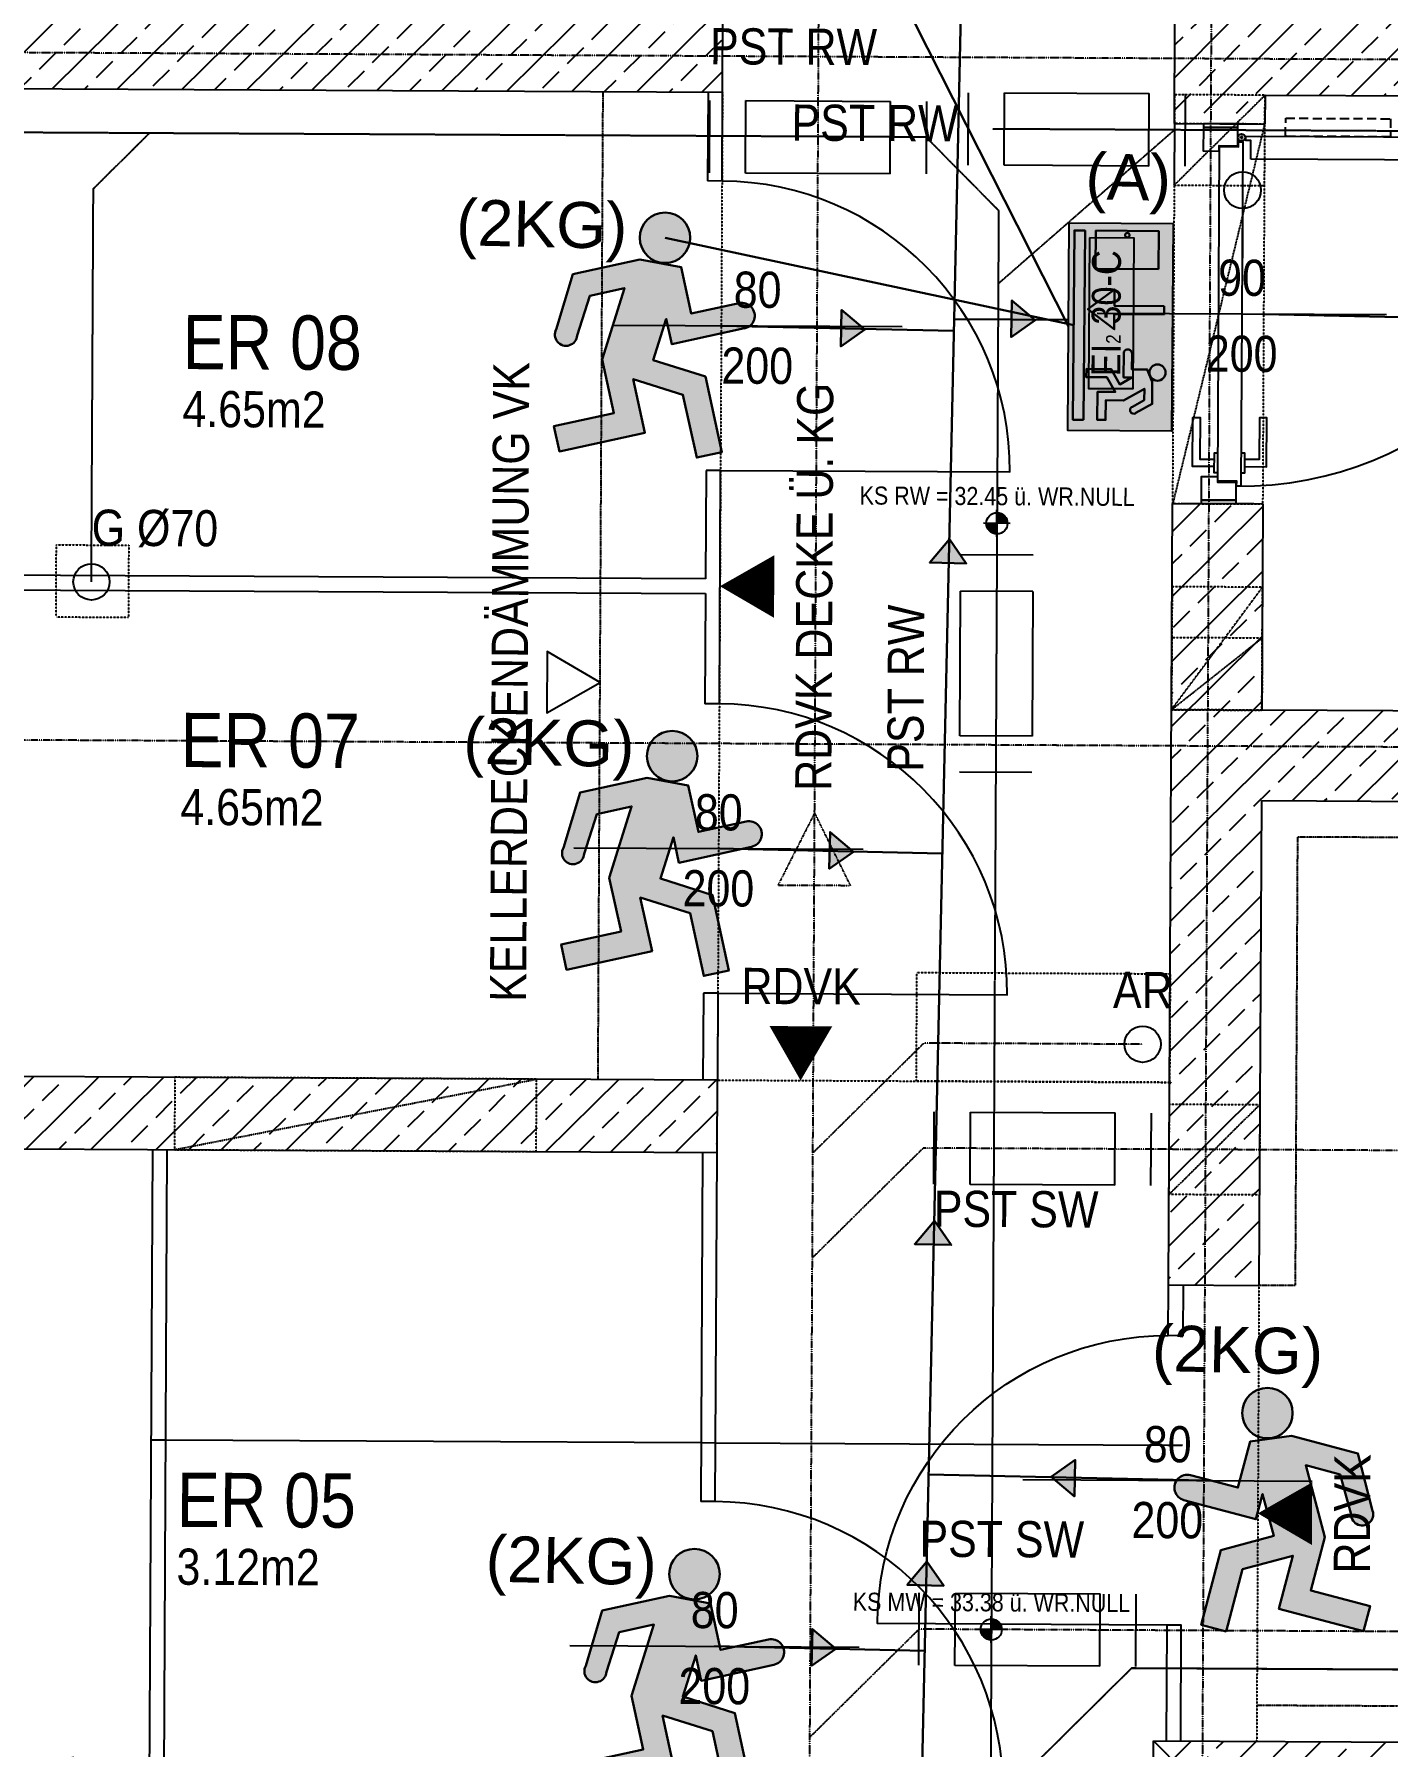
# Model space of a CAD drawing. Header units: millimetres. Extents: x -22184 to 119634, y -59962 to 51543.
# Drawn here: x -5940 to -2198, y 2654 to 7388 of the extents above; entities that cross this region are included whole.
import ezdxf
from ezdxf.enums import TextEntityAlignment as Align

# ---------------------------------------------------------------- set-up
doc = ezdxf.new("R2010")
doc.units = ezdxf.units.MM
for name, pattern in [('HIDDEN', [0.375, 0.25, -0.125]), ('HIDDEN2', [0.1875, 0.125, -0.0625]), ('STRICHPUNKT', [1, 0.5, -0.25, 0, -0.25])]:
    doc.linetypes.add(name, pattern=pattern)
for name, color, linetype in [('00-TXT---------M0', 8, 'Continuous'), ('00-WOL-G00-Lkg-M0', 22, 'Continuous'), ('01-SYM-G00-Lkg-M0', 8, 'Continuous'), ('01-TXT---------M0', 1, 'Continuous'), ('01-TXT---------PP', 1, 'Continuous'), ('01-TXT-G00-LKG-M0', 1, 'Continuous'), ('02-AXO-G00-Lkg-M0', 8, 'STRICHPUNKT'), ('02-DIM-G00-LKG-M0', 8, 'Continuous'), ('02-DIM-G00-LKG-ROHBAU', 8, 'Continuous'), ('02-FIL-G00-Lkg-STB', 8, 'Continuous'), ('02-HID-G00-LKG-M0', 8, 'HIDDEN2'), ('02-TWA-G00-LKG-M0', 4, 'Continuous'), ('02-TWE-G00-LKG-M0', 8, 'Continuous'), ('03-HID-G00-LKG-M0', 8, 'HIDDEN2'), ('03-SYM-G00-Lkg-M0', 8, 'Continuous'), ('05-STO---------M0', 1, 'Continuous'), ('05-SYM---------M0', 8, 'Continuous'), ('05-SYM-G00-Lkg-M0', 8, 'Continuous'), ('05-TXT--------M0', 8, 'Continuous'), ('05-TXT-G00-Lkg-M0', 8, 'Continuous'), ('07-RWK-G00-LKG-M0', 150, 'HIDDEN'), ('07-SWK-G00-Lkg-M0', 34, 'STRICHPUNKT'), ('07-SYM-G00-LKG-M0', 8, 'Continuous')]:
    doc.layers.add(name, color=color, linetype=linetype)
doc.layers.add('05_HLP---------M0', color=6, linetype='Continuous', plot=False)
doc.layers.add('07_SYM-G00-LKG-HLP', color=6, linetype='Continuous', plot=False)
doc.layers.add('E_BRANDMELDE', color=1, linetype='Continuous', true_color=0xec0407)
doc.styles.add('ARIAL', font='arial.ttf', dxfattribs={"width": 0.85})
doc.styles.add('ET_LEGENDE - Wohnung$0$ROMANS', font='romans.shx', dxfattribs={"width": 0.6})
doc.styles.get("Standard").update_dxf_attribs({"font": 'arial.ttf'})
doc.linetypes.add('ZICKZACK', pattern='A,0.00254,-5.08,[131,ltypeshp.shx,S=5.08,R=0,X=-5.08,Y=0],-10.16,[131,ltypeshp.shx,S=5.08,R=180,X=5.08,Y=0],-5.08', length=20.32254)
doc.dimstyles.new('pp chromy&schneider', dxfattribs={"dimscale": 0.005, "dimtxt": 25, "dimasz": 10, "dimexe": 0, "dimexo": 0, "dimgap": 5, "dimtad": 1, "dimdec": 1, "dimlfac": 100, "dimrnd": 0.1, "dimzin": 9, "dimdsep": 46, "dimtxsty": 'ARIAL', "dimblk": 'c&s kote', "dimcen": 0, "dimse1": 1, "dimse2": 1, "dimclrd": 8, "dimclrt": 8, "dimadec": 0, "dimazin": 0, "dimtfac": 0.75, "dimtdec": 1, "dimtix": 1, "dimtmove": 2, "dimatfit": 0, "dimldrblk": 'NONE', "dimfxl": 1, "dimtolj": 1, "dimlwd": -1, "dimarcsym": 0})
pattern_1 = [(44.70755, (-35675.08, -41544.72), (-89.34302, 90.25976), []), (44.70755, (-35585.27, -41545.18), (-89.34302, 90.25976), [63.5, -31.75])]

# ---------------------------------------------------------------- blocks, each defined once
blk = doc.blocks.new('*U96')
blk.add_line((0, 65), (0, 240))
blk.add_circle((0, 0), 65)
at = {"style": 'ET_LEGENDE - Wohnung$0$ROMANS', "width": 0.6, "flags": 1}
for tag, p in [('RAUMBUCHNUMMER', (0, -400)), ('ANLAGE', (0, -550))]:
    blk.add_attdef(tag, text='', height=100, dxfattribs=at).set_placement(p, align=Align.MIDDLE)
for tag, p in [('TEILANLAGE_NR', (0, -700)), ('KOMPONENTE', (0, -850)), ('KOMPONENTE_NR', (0, -1000)), ('BEZEICHNUNG', (0, -1150)), ('TYP', (0, -1300)), ('HERSTELLER', (0, -1450)), ('MODEL', (0, -1600)), ('LEISTUNG_MAX', (0, -1750)), ('SPEZIFISCH_1', (0, -1900)), ('SPEZIFISCH_2', (0, -2050)), ('SPEZIFISCH_3', (0, -2200)), ('SPEZIFISCH_4', (0, -2350)), ('SPEZIFISCH_5', (0, -2500)), ('GEWERKE_CODE', (0, -2650)), ('LV_POS', (0, -2800)), ('ZAEHLER', (0, -2950)), ('PLATZHALTER_1', (0, -3100)), ('PLATZHALTER_2', (0, -3250)), ('PLATZHALTER_3', (0, -3400)), ('JOBLISTE_VDMA', (0, -3550)), ('ET_SPEZIFISCH_1', (0, -3700)), ('ET_SPEZIFISCH_2', (0, -3850)), ('ET_SPEZIFISCH_3', (0, -4000)), ('ET_SPEZIFISCH_4', (0, -4150)), ('ET_SPEZIFISCH_5', (0, -4300)), ('ET_SPEZIFISCH_6', (0, -4450)), ('ET_SPEZIFISCH_7', (0, -4600))]:
    blk.add_attdef(tag, text='', height=100, dxfattribs=at).set_placement(p, align=Align.MIDDLE_CENTER)
blk = doc.blocks.new('01-HK3')
blk.add_lwpolyline([(0, 0), (0.0423, 0.0732), (-0.0423, 0.0732)], close=True)
at = {"color": 0, "style": 'ARIAL', "width": 0.85}
blk.add_attdef('HEIGHT', text='', height=0.05, dxfattribs=at).set_placement((0, 0.35), align=Align.TOP_CENTER)
blk = doc.blocks.new('03-rar')
blk.add_circle((0, 0), 0.05)
at = {"layer": '01-TXT---------M0', "color": 8, "style": 'ARIAL', "width": 0.85}
blk.add_attdef('RR', text='', height=0.1, dxfattribs=at).set_placement((0, 0.1), align=Align.CENTER)
blk = doc.blocks.new('05-TXT')
at = {"layer": '05-TXT--------M0'}
blk.add_line((-0.4, 0), (0.4, 0), dxfattribs=at)
at = {"layer": '05-TXT--------M0', "color": 8, "style": 'ARIAL', "width": 0.85}
blk.add_attdef('BREITE', text='', height=0.1, dxfattribs=at).set_placement((0, 0.05), align=Align.CENTER)
blk.add_attdef('HÖHE', text='', height=0.1, rotation=360, dxfattribs=at).set_placement((0, -0.06), align=Align.TOP_CENTER)
blk = doc.blocks.new('01-SQM')
at = {"layer": '01-TXT---------M0', "color": 1, "style": 'ARIAL', "width": 0.85}
blk.add_attdef('ROOM', (0, 0), '', height=0.15, dxfattribs=at)
blk.add_attdef('AREA', text='', height=0.1, dxfattribs=at).set_placement((0, -0.06), align=Align.TOP_LEFT)
at = {"layer": '01-TXT---------PP', "color": 1, "style": 'ARIAL', "width": 0.85}
blk.add_attdef('NR', text='', height=0.15, dxfattribs=at).set_placement((-0.1173, 0), align=Align.RIGHT)
blk.add_attdef('FLOOR', text='', height=0.1, dxfattribs=at).set_placement((0, -0.26), align=Align.TOP_LEFT)
blk = doc.blocks.new('03-PST')
for p, q in [((0, -0.1), (0, 0.1)), ((0.1, -0.1), (0.1, 0.1)), ((0.1, 0.1), (0.5, 0.1)), ((0.5, -0.1), (0.5, 0.1)), ((0.6, -0.1), (0.6, 0.1)), ((0.5, -0.1), (0.1, -0.1))]:
    blk.add_line(p, q)
at = {"layer": '01-TXT---------M0', "color": 8, "style": 'ARIAL', "width": 0.85}
blk.add_attdef('KS', text='', height=0.1, dxfattribs=at).set_placement((0, 0.3), align=Align.TOP_LEFT)
blk = doc.blocks.new('01-HK1')
for p, q in [((-0.0005, -0.0742), (-0.0005, 0.0742)), ((0.0737, 0), (-0.0747, 0))]:
    blk.add_line(p, q)
blk.add_circle((-0.0005, 0), 0.0586)
for points in [[(-0.0005, 0.0586), (0.0409, 0.0414), (-0.0005, 0)], [(-0.0005, 0), (0.0581, 0), (0.0409, 0.0414)], [(-0.0591, 0), (-0.0419, -0.0414), (-0.0005, 0)], [(-0.0419, -0.0414), (-0.0005, -0.0586), (-0.0005, 0)]]:
    blk.add_solid(points)
at = {"layer": '01-TXT---------M0', "color": 8, "style": 'ARIAL', "width": 0.85}
blk.add_attdef('HEIGHT', text='', height=0.1, dxfattribs=at).set_placement((0, 0.2), align=Align.TOP_CENTER)
blk = doc.blocks.new('01-hk4')
blk.add_lwpolyline([(0, 0, 0, 0.270625, 0), (0, 0.234375, 0.270625, 0.270625, 0)], format="xyseb")
at = {"layer": '00-TXT---------M0', "color": 8, "style": 'ARIAL', "width": 0.85}
blk.add_attdef('HEIGHT', text='', height=0.1, dxfattribs=at).set_placement((0, 0.35), align=Align.CENTER)
blk = doc.blocks.new('TÜR-BLOCKZARGE-90')
at = {"layer": '05-STO---------M0'}
for points in [[(-0.465, 0.05), (-0.515, 0.05), (-0.515, -0.045), (-0.45, -0.045), (-0.45, -0.045), (-0.45, -0.045), (-0.45, -0.001), (-0.465, -0.001), (-0.465, 0.05)], [(0.465, 0.05), (0.515, 0.05), (0.515, -0.045), (0.45, -0.045), (0.45, -0.045), (0.45, -0.045), (0.45, -0.001), (0.465, -0.001), (0.465, 0.05)]]:
    blk.add_lwpolyline(points, dxfattribs=at)
at = {"layer": '05-SYM---------M0'}
for points in [[(-0.4276, 0.0864), (-0.4276, 0.0864), (-0.4276, 0.0864), (-0.4276, 0.0864), (-0.4796, 0.0864), (-0.4796, 0.0724), (-0.4916, 0.0724), (-0.4916, 1.0244), (-0.4796, 1.0244), (-0.4796, 1.0104), (-0.4276, 1.0104), (-0.4276, 1.0104), (-0.4276, 1.0104), (-0.4276, 0.0864)], [(-0.5016, 0.9704), (-0.5616, 0.9704), (-0.5616, 0.8354), (-0.5416, 0.8354), (-0.5416, 0.9504), (-0.5016, 0.9504)], [(-0.4916, 0.9879), (-0.5016, 0.9879), (-0.5016, 0.9329), (-0.4916, 0.9329)], [(-0.4276, 0.9879), (-0.4176, 0.9879), (-0.4176, 0.9329), (-0.4276, 0.9329)], [(-0.4176, 0.9704), (-0.3576, 0.9704), (-0.3576, 0.8354), (-0.3776, 0.8354), (-0.3776, 0.9504), (-0.4176, 0.9504)], [(-0.493, 0.0604), (-0.483, 0.0604)], [(-0.488, 0.0654), (-0.488, 0.0554)]]:
    blk.add_lwpolyline(points, dxfattribs=at)
at = {"layer": '05-SYM---------M0', "linetype": 'HIDDEN2', "ltscale": 0.2}
blk.add_lwpolyline([(-0.4916, 0.1824), (-0.5416, 0.1824), (-0.5416, 0.4724), (-0.4916, 0.4724)], close=True, dxfattribs=at)
at = {"layer": '05-SYM---------M0'}
for points in [[(-0.515, 0.05), (-0.525, 0.05), (-0.525, -0.045), (-0.515, -0.045)], [(0.515, 0.05), (0.525, 0.05), (0.525, -0.045), (0.515, -0.045)]]:
    blk.add_lwpolyline(points, close=True, dxfattribs=at)
blk.add_circle((-0.488, 0.0604), 0.01, dxfattribs=at)
blk.add_arc((-0.488, 0.0604), 0.964, 359.5008, 89.5008, dxfattribs=at)
at = {"layer": '05_HLP---------M0'}
for points in [[(-0.525, 0.1), (-0.525, -0.1)], [(0.422, 0.074), (0.422, 0.134), (0.287, 0.134), (0.287, 0.114), (0.402, 0.114), (0.402, 0.074)], [(0.525, 0.1), (0.525, -0.1)], [(-0.462, 0), (-0.462, 0), (-0.462, 0), (-0.462, 0), (-0.462, 0.052), (-0.476, 0.052), (-0.476, 0.064), (0.476, 0.064), (0.476, 0.052), (0.462, 0.052), (0.462, 0), (0.462, 0), (0.462, 0), (-0.462, 0)], [(0.4395, 0.064), (0.4395, 0.074), (0.3845, 0.074), (0.3845, 0.064)], [(0.422, -0.01), (0.422, -0.07), (0.287, -0.07), (0.287, -0.05), (0.402, -0.05), (0.402, -0.01)], [(0.4395, 0), (0.4395, -0.01), (0.3845, -0.01), (0.3845, 0)]]:
    blk.add_lwpolyline(points, dxfattribs=at)
blk = doc.blocks.new('c&s kote')
at = {"color": 8}
for p, q in [((0, -2), (0, 2)), ((0, 2), (0, -2)), ((-2, 0), (2, 0)), ((2, 0), (-2, 0))]:
    blk.add_line(p, q, dxfattribs=at)
blk.add_circle((0, 0), 0.5, dxfattribs=at)
blk = doc.blocks.new('*D368')
at = {"layer": '02-DIM-G00-LKG-M0', "color": 8, "transparency": 16777216}
blk.add_line((-5616.2, 3502.4), (-5576.3, 3502.2), dxfattribs=at)
at = {"layer": 'Defpoints', "color": 0, "transparency": 16777216}
for p in [(-5612.2, 4304.8), (-5572.2, 4304.6), (-5576.3, 3502.2)]:
    blk.add_point(p, dxfattribs=at)
at = {"layer": '02-DIM-G00-LKG-M0', "color": 8, "transparency": 16777216, "xscale": 0.05, "yscale": 0.05, "zscale": 0.05}
for p, rotation in [((-5616.3, 3502.4), 179.7075500018302), ((-5576.3, 3502.2), 359.7075500018302)]:
    blk.add_blockref('c&s kote', p, dxfattribs=dict(at, rotation=rotation))
at = {"layer": '02-DIM-G00-LKG-M0', "color": 8, "transparency": 16777216, "insert": (-5596.3, 3502.4), "char_height": 0.125, "attachment_point": 5, "rotation": 359.7076, "style": 'ARIAL'}
blk.add_mtext('\\A1;4000', dxfattribs=at)
blk = doc.blocks.new('_None')
blk = doc.blocks.new('*D369')
at = {"layer": '02-DIM-G00-LKG-M0', "color": 8, "transparency": 16777216}
blk.add_line((-5576.2, 3502.2), (-4096.3, 3494.7), dxfattribs=at)
at = {"layer": 'Defpoints', "color": 0, "transparency": 16777216}
for p in [(-5572.2, 4304.6), (-4096.3, 3494.7), (-4097.1, 3332.1)]:
    blk.add_point(p, dxfattribs=at)
at = {"layer": '02-DIM-G00-LKG-M0', "color": 8, "transparency": 16777216, "xscale": 0.05, "yscale": 0.05, "zscale": 0.05}
for p, rotation in [((-5576.3, 3502.2), 179.7075500018302), ((-4096.3, 3494.7), 359.7075500018302)]:
    blk.add_blockref('c&s kote', p, dxfattribs=dict(at, rotation=rotation))
at = {"layer": '02-DIM-G00-LKG-M0', "color": 8, "transparency": 16777216, "insert": (-4836.3, 3498.5), "char_height": 0.125, "attachment_point": 5, "rotation": 359.7076, "style": 'ARIAL'}
blk.add_mtext('\\A1;148000', dxfattribs=at)
blk = doc.blocks.new('*D370')
at = {"layer": '02-DIM-G00-LKG-M0', "color": 8, "transparency": 16777216}
blk.add_line((-4096.2, 3494.7), (-4056.3, 3494.5), dxfattribs=at)
at = {"layer": 'Defpoints', "color": 0, "transparency": 16777216}
for p in [(-4056.3, 3494.5), (-4097.1, 3332.1), (-4057.1, 3331.9)]:
    blk.add_point(p, dxfattribs=at)
at = {"layer": '02-DIM-G00-LKG-M0', "color": 8, "transparency": 16777216, "xscale": 0.05, "yscale": 0.05, "zscale": 0.05}
for p, rotation in [((-4096.3, 3494.7), 179.7075500018302), ((-4056.3, 3494.5), 359.7075500018302)]:
    blk.add_blockref('c&s kote', p, dxfattribs=dict(at, rotation=rotation))
at = {"layer": '02-DIM-G00-LKG-M0', "color": 8, "transparency": 16777216, "insert": (-4076.3, 3494.7), "char_height": 0.125, "attachment_point": 5, "rotation": 359.7076, "style": 'ARIAL'}
blk.add_mtext('\\A1;4000', dxfattribs=at)
blk = doc.blocks.new('*D371')
at = {"layer": '02-DIM-G00-LKG-M0', "color": 8, "transparency": 16777216}
blk.add_line((-4056.2, 3494.5), (-2806.3, 3488.1), dxfattribs=at)
at = {"layer": 'Defpoints', "color": 0, "transparency": 16777216}
for p in [(-2804, 3930.5), (-2806.3, 3488.1), (-4057.1, 3331.9)]:
    blk.add_point(p, dxfattribs=at)
at = {"layer": '02-DIM-G00-LKG-M0', "color": 8, "transparency": 16777216, "xscale": 0.05, "yscale": 0.05, "zscale": 0.05}
for p, rotation in [((-4056.3, 3494.5), 179.7075500018302), ((-2806.3, 3488.1), 359.7075500018302)]:
    blk.add_blockref('c&s kote', p, dxfattribs=dict(at, rotation=rotation))
at = {"layer": '02-DIM-G00-LKG-M0', "color": 8, "transparency": 16777216, "insert": (-3431.3, 3491.4), "char_height": 0.125, "attachment_point": 5, "rotation": 359.7076, "style": 'ARIAL'}
blk.add_mtext('\\A1;125000', dxfattribs=at)
blk = doc.blocks.new('*D372')
at = {"layer": '02-DIM-G00-LKG-M0', "color": 8, "transparency": 16777216}
for p, q in [((-2806.3, 3488.1), (-2806.4, 3488.1)), ((-2806.3, 3488.1), (-2766.3, 3487.9)), ((-2766.2, 3487.9), (-2766.2, 3487.9))]:
    blk.add_line(p, q, dxfattribs=at)
at = {"layer": 'Defpoints', "color": 0, "transparency": 16777216}
for p in [(-2804, 3930.5), (-2764, 3930.3), (-2766.3, 3487.9)]:
    blk.add_point(p, dxfattribs=at)
at = {"layer": '02-DIM-G00-LKG-M0', "color": 8, "transparency": 16777216, "xscale": 0.05, "yscale": 0.05, "zscale": 0.05}
for p, rotation in [((-2806.3, 3488.1), 359.7075500018302), ((-2766.3, 3487.9), 179.7075500018302)]:
    blk.add_blockref('c&s kote', p, dxfattribs=dict(at, rotation=rotation))
at = {"layer": '02-DIM-G00-LKG-M0', "color": 8, "transparency": 16777216, "insert": (-2685.8, 3575), "char_height": 0.125, "attachment_point": 5, "rotation": 359.7076, "style": 'ARIAL'}
blk.add_mtext('\\A1;4000', dxfattribs=at)
blk = doc.blocks.new('9809550')
at = {"color": 18, "lineweight": 30, "true_color": 0x000000}
for points in [[(423921.7, 99168.8), (423956.8, 99168.8), (423956.8, 99202.9), (423984.5, 99214.5), (424033.7, 99214.5), (424053.8, 99178.3)], [(424040.2, 99170.9), (424025.2, 99196.7), (423999.7, 99196.8), (424026.2, 99150.3), (424026.2, 99110.9), (424070.2, 99110.9), (424070.2, 99092.3), (424007.5, 99092.3), (424007.5, 99131.7), (423975, 99113.1), (423975, 99067), (423956.5, 99067), (423956.5, 99122.4), (423990.5, 99141.9), (423975.1, 99168.8), (423975.1, 99150.2), (423921.7, 99150.3)]]:
    blk.add_lwpolyline(points, dxfattribs=at)
blk.add_circle((423963.6, 99225.9), 18.1, dxfattribs=at)
for centre, radius, start, end in [((424047.8, 99173.1), 7.96, 195.7299, 41.4005), ((423921.7, 99159.5), 9.27, 89.9849, 270.0151)]:
    blk.add_arc(centre, radius, start, end, dxfattribs=at)
blk = doc.blocks.new('RIVO-SIBEL-ARR-down')
h = blk.add_hatch(color=100)
h.paths.add_polyline_path([(3686.69, 1956.46), (3686.69, 1947.63), (3704.36, 1947.63), (3704.36, 1956.46)])
h.paths.add_polyline_path([(3693.72, 1955.75), (3694.43, 1955.76), (3694.43, 1951.52), (3695.72, 1951.52), (3694.04, 1949.27), (3692.34, 1951.53), (3693.72, 1951.53)], flags=16)
h.paths.add_polyline_path([(3690.59, 1955.25), (3690.59, 1949.9), (3687.35, 1949.9), (3687.35, 1955.25)], flags=16)
h.paths.add_polyline_path([(3699.13, 1953.06), (3699.13, 1954.59, -0.30558), (3698.7, 1955.23, -1), (3700.07, 1955.23, -0.302406), (3699.65, 1954.59), (3700.18, 1954.8), (3702.06, 1954.8), (3702.82, 1953.42, -0.97219), (3702.38, 1953), (3701.73, 1954.12), (3700.76, 1954.12), (3701.77, 1952.35), (3701.77, 1950.85), (3703.45, 1950.85), (3703.45, 1950.14), (3701.06, 1950.14), (3701.06, 1951.64), (3699.82, 1950.93), (3699.82, 1949.18), (3699.12, 1949.18), (3699.12, 1951.29), (3700.41, 1952.03), (3699.82, 1953.05), (3699.82, 1952.35), (3697.79, 1952.35, -1), (3697.79, 1953.06)], flags=16)
h.paths.add_polyline_path([(3703.45, 1948.98), (3703.45, 1948.07), (3687.35, 1948.07), (3687.35, 1948.98)], flags=16)
h = blk.add_hatch(color=7)
h.paths.add_polyline_path([(3690.59, 1955.25), (3687.35, 1955.25), (3687.35, 1949.9), (3690.59, 1949.9)])
h.paths.add_polyline_path([(3703.45, 1948.98), (3687.35, 1948.98), (3687.35, 1948.07), (3703.45, 1948.07)])
blk.add_hatch(color=256).paths.add_polyline_path([(3693.72, 1951.53), (3692.34, 1951.53), (3694.04, 1949.27), (3695.72, 1951.52), (3694.43, 1951.52), (3694.43, 1955.76), (3693.72, 1955.75)])
h = blk.add_hatch(color=256)
h.paths.add_polyline_path([(3700.76, 1954.12), (3701.73, 1954.12), (3702.38, 1953, 0.97219), (3702.82, 1953.42), (3702.06, 1954.8), (3700.18, 1954.8), (3699.13, 1954.36), (3699.13, 1953.06), (3697.79, 1953.06, 1), (3697.79, 1952.35), (3699.82, 1952.35), (3699.82, 1953.05), (3700.41, 1952.03), (3699.12, 1951.29), (3699.12, 1949.18), (3699.82, 1949.18), (3699.82, 1950.93), (3701.06, 1951.64), (3701.06, 1950.14), (3703.45, 1950.14), (3703.45, 1950.85), (3701.77, 1950.85), (3701.77, 1952.35)])
h.paths.add_polyline_path([(3698.7, 1955.23, 1), (3700.07, 1955.23, 1)])
blk.add_lwpolyline([(3686.69, 1956.46), (3704.36, 1956.46), (3704.36, 1947.63), (3686.69, 1947.63)], close=True)
at = {"color": 18, "lineweight": 30, "true_color": 0x000000}
for points in [[(3690.59, 1955.25), (3687.35, 1955.25), (3687.35, 1949.9), (3690.59, 1949.9)], [(3703.45, 1948.98), (3687.35, 1948.98), (3687.35, 1948.07), (3703.45, 1948.07)]]:
    blk.add_lwpolyline(points, close=True, dxfattribs=at)
blk.add_lwpolyline([(3693.72, 1955.75), (3693.72, 1951.53), (3692.34, 1951.53), (3694.04, 1949.27), (3695.72, 1951.52), (3694.43, 1951.52), (3694.43, 1955.76), (3693.72, 1955.75)], dxfattribs=at)
blk.add_circle((3687.72, 1952.58), 0.19, dxfattribs=at)
at = {"xscale": 0.0381026673526157, "yscale": 0.0381026673526157, "zscale": 0.0381026673526157}
blk.add_blockref('9809550', (-12454.76, -1825.54), dxfattribs=at)
blk = doc.blocks.new('Fluchtwegpfeil')
at = {"lineweight": 30}
h = blk.add_hatch(color=100, dxfattribs=at)
h.dxf.hatch_style = 1
h.paths.add_polyline_path([(178497.6, 33031), (178497.6, 32977.4), (178562.6, 32977.4), (178563.3, 32977.9)])
h.paths.add_polyline_path([(178562.6, 32977.4), (178497.6, 32977.4), (178497.6, 32929.8)])
at = {"color": 100, "lineweight": 30}
blk.add_lwpolyline([(178563.3, 32977.9), (178497.6, 33031), (178497.6, 32929.8), (178563.3, 32977.9)], dxfattribs=at)
blk = doc.blocks.new('750298750')
h = blk.add_hatch(color=3)
h.paths.add_polyline_path([(426943.6, 99576.9), (426968.1, 99576.8), (426982.5, 99552, 1.25347), (426995.6, 99559.2), (426976.3, 99594), (426929, 99594), (426902.3, 99582.8), (426902.3, 99550), (426868.6, 99550, 1), (426868.6, 99532.2), (426919.9, 99532.1), (426919.9, 99550), (426934.8, 99524.1), (426902.1, 99505.4), (426902.1, 99452.1), (426919.8, 99452.1), (426919.8, 99496.4), (426951.1, 99514.3), (426951.1, 99476.4), (427011.4, 99476.4), (427011.4, 99494.3), (426969.1, 99494.3), (426969.1, 99532.2)])
h.paths.add_polyline_path([(426891.5, 99604.9, 1), (426926.3, 99604.9, 1)])
at = {"xscale": 0.9619413167778113, "yscale": 0.9619413167778113, "zscale": 0.9619413167778113}
blk.add_blockref('9809550', (19080.8, 4155.4), dxfattribs=at)

msp = doc.modelspace()

# ---------------------------------------------------------------- hatches: boundary and pattern name
at = {"layer": '02-FIL-G00-Lkg-STB'}
h = msp.add_hatch(dxfattribs=at)
h.set_pattern_fill('ANSI33', color=256, scale=20, angle=107.046542, style=0)
h.set_pattern_definition(pattern_1)
h.paths.add_polyline_path([(-7535.9024, 7494.6972), (-7537.1784, 7244.7004), (-4037.224, 7226.8358), (-4035.948, 7476.8325)])
h = msp.add_hatch(dxfattribs=at)
h.set_pattern_fill('ANSI33', color=256, scale=20, angle=107.046542, style=0)
h.set_pattern_definition([(45, (-38842.03, -63810.26), (-89.80256, 89.80256), []), (45, (-38752.23, -63810.26), (-89.80256, 89.80256), [63.5, -31.75])])
h.paths.add_polyline_path([(-386.2507, 7408.2028), (-2786.2194, 7420.4529), (-2787.4955, 7170.4562), (-2537.4988, 7169.1801), (-2537.2435, 7219.1795), (-387.2716, 7208.2054)])
h = msp.add_hatch(dxfattribs=at)
h.set_pattern_fill('ANSI33', color=256, scale=20, angle=107.046542, style=0)
h.set_pattern_definition(pattern_1)
h.paths.add_polyline_path([(348.2958, 5504.4288), (-2545.9207, 5519.2016), (-2543.0113, 6089.1942), (-2793.008, 6090.4702), (-2804.0331, 3930.4984), (-2554.0363, 3929.2223), (-2547.1967, 5269.2049), (-647.2215, 5259.5069), (-660.4924, 2659.5408), (-410.4956, 2658.2647), (-397.2247, 5258.2308), (347.0198, 5254.432)])
h = msp.add_hatch(dxfattribs=at)
h.set_pattern_fill('ANSI33', color=256, scale=20, angle=107.046542, style=0)
h.set_pattern_definition(pattern_1)
h.paths.add_polyline_path([(3536.7697, 3238.1247), (4266.7602, 3234.3986), (4268.0362, 3484.3953), (3538.0457, 3488.1214), (3546.9781, 5238.0986), (4072.6163, 5235.4156), (4073.8923, 5485.4124), (1398.2821, 5499.0694), (1397.0061, 5249.0726), (3296.9813, 5239.3747), (3283.7104, 2639.4085), (-410.4956, 2658.2647), (-660.4924, 2659.5408), (-2845.4639, 2670.6934), (-2596.7432, 2419.4206), (-2166.7488, 2417.2258), (-2166.4425, 2477.2251), (-1466.4517, 2473.6521), (-1466.7579, 2413.6529), (533.216, 2403.4445), (533.5223, 2463.4437), (1433.5106, 2458.85), (1433.2043, 2398.8507), (3532.4311, 2388.1357)])
h = msp.add_hatch(dxfattribs=at)
h.set_pattern_fill('ANSI33', color=256, scale=20, angle=107.046542, style=0)
h.set_pattern_definition(pattern_1)
h.paths.add_polyline_path([(-7551.1129, 4514.736), (-7552.1337, 4314.7386), (-4052.1793, 4296.8739), (-4051.1584, 4496.8713)])
h = msp.add_hatch(dxfattribs=at)
h.set_pattern_fill('ANSI33', color=256, scale=20, angle=107.046542, style=0)
h.set_pattern_definition(pattern_1)
h.paths.add_polyline_path([(-2845.4639, 2670.6934), (-2856.0806, 590.7205), (-3171.0765, 592.3283), (-3172.3526, 342.3316), (-2857.3567, 340.7238), (-2873.3838, -2799.2353), (-2623.3871, -2800.5114), (-2596.7432, 2419.4206)])

# ---------------------------------------------------------------- linework, layer by layer
at = {"color": 102, "lineweight": 30, "true_color": 0x21de37}
for points in [[(-3397.1234, 6600.114), (-3330.1106, 9644.2118)], [(-4040.5162, 6581.8442), (-3397.837, 6567.6962)], [(-3513.5883, 1309.627), (-3397.1234, 6600.114), (-3080.5167, 6597.7922)], [(-2540.3316, 6614.1873), (886.7809, 6538.7428), (880.8495, 5376.7089)], [(-4047.8918, 5136.863), (-3429.6351, 5123.2527)], [(-2706.7906, 3389.995), (-3467.4224, 3406.7395)], [(-4059.1465, 2931.8917), (-3478.1573, 2919.1018)]]:
    msp.add_lwpolyline(points, dxfattribs=at)
at = {"color": 4, "lineweight": 30}
for points in [[(-4107.5345, 8606.3289), (-3080.6497, 6579.6558)], [(-4195.8844, 6824.9954), (-3066.226, 6583.5595)]]:
    msp.add_lwpolyline(points, dxfattribs=at)
at = {"layer": '00-WOL-G00-Lkg-M0', "linetype": 'ZICKZACK', "ltscale": 0.005}
msp.add_lwpolyline([(-3022.9806, 6824.6227), (-3025.1036, 6408.69), (-2901.6237, 6408.0597), (-2899.5007, 6823.9924)], close=True, dxfattribs=at)
at = {"layer": '02-AXO-G00-Lkg-M0'}
for points in [[(-2639.4276, 16587.4176), (-2753.7615, -5812.2906)], [(8974.6164, 7260.4212), (-13125.0957, 7373.2239)], [(8964.9184, 5360.446), (-13134.7937, 5473.2487)]]:
    msp.add_lwpolyline(points, dxfattribs=at)
at = {"layer": '02-FIL-G00-Lkg-STB'}
msp.add_lwpolyline([(-2845.4639, 2670.6934), (-2596.7432, 2419.4206)], dxfattribs=at)
at = {"layer": '02-HID-G00-LKG-M0', "ltscale": 0.5}
for points in [[(-4381.1542, 4498.5557), (-4381.1542, 4498.5557), (-4381.1542, 4498.5557), (-4367.2197, 7228.5201)], [(-2559.9572, 2769.2374), (-759.9807, 2760.0499), (-747.7306, 5160.0186), (-2447.7084, 5168.6957), (-2454.0376, 3928.7119), (-2554.0363, 3929.2223)]]:
    msp.add_lwpolyline(points, dxfattribs=at)
at = {"layer": '02-HID-G00-LKG-M0'}
for points in [[(-4037.224, 7226.8358), (-4051.1584, 4496.8713)], [(-2787.6486, 7140.4566), (-2793.008, 6090.4702)], [(-2543.0113, 6089.1942), (-2537.6519, 7139.1805)], [(-4051.1584, 4496.8713), (-2801.1747, 4490.4911)], [(-2554.0363, 3929.2223), (-2560.4676, 2669.2387)]]:
    msp.add_lwpolyline(points, dxfattribs=at)
at = {"layer": '02-HID-G00-LKG-M0', "color": 4}
for points in [[(-2537.2435, 7219.1795), (-2787.2403, 7220.4555), (-2787.2403, 7220.4555), (-2788.5163, 6970.4588), (-2538.5196, 6969.1827)], [(-2787.6486, 7140.4566), (-2793.008, 6090.4702), (-2543.0113, 6089.1942), (-2537.6519, 7139.1805)], [(-2795.9174, 5520.4777), (-2545.9207, 5519.2016), (-2544.1852, 5859.1972), (-2794.182, 5860.4732), (-2795.9174, 5520.4777)], [(-2545.9207, 5519.2016), (-2795.9174, 5520.4777), (-2794.8966, 5720.4751), (-2544.8998, 5719.199)], [(-4552.1728, 4299.426), (-4551.1519, 4499.4234), (-5551.1389, 4504.5276), (-5552.1598, 4304.5302), (-4552.1728, 4299.426)], [(-2552.7603, 4179.2191), (-2802.757, 4180.4951), (-2801.481, 4430.4919), (-2551.4842, 4429.2158)]]:
    msp.add_lwpolyline(points, close=True, dxfattribs=at)
for points in [[(-2788.5163, 6970.4588), (-2537.2435, 7219.1795)], [(-2793.0419, 6083.8258), (-2537.6519, 7139.1805)], [(-2795.9174, 5520.4777), (-2544.1852, 5859.1972)], [(-2795.9174, 5520.4777), (-2544.8998, 5719.199)], [(-5552.1598, 4304.5302), (-4551.1519, 4499.4234)], [(-2802.757, 4180.4951), (-2551.4842, 4429.2158)]]:
    msp.add_lwpolyline(points, dxfattribs=at)
at = {"layer": '02-TWA-G00-LKG-M0'}
for p, q in [((-2787.6486, 7140.4566), (-2786.2194, 7420.4529)), ((-4037.224, 7226.8358), (-7537.1784, 7244.7004)), ((-2537.2435, 7219.1795), (-2537.6519, 7139.1805)), ((-2537.2435, 7219.1795), (-387.2716, 7208.2054)), ((-2804.0331, 3930.4984), (-2793.008, 6090.4702)), ((-2543.0113, 6089.1942), (-2545.9207, 5519.2016)), ((-2547.1967, 5269.2049), (-2554.0363, 3929.2223)), ((-2547.1967, 5269.2049), (-647.2215, 5259.5069)), ((-2856.0806, 590.7205), (-2845.4639, 2670.6934))]:
    msp.add_line(p, q, dxfattribs=at)
for points in [[(-4037.224, 7226.8358), (-4035.948, 7476.8325)], [(-2787.6486, 7140.4566), (-2537.6519, 7139.1805)], [(-2793.008, 6090.4702), (-2543.0113, 6089.1942)], [(348.2958, 5504.4288), (-2545.9207, 5519.2016)], [(-7552.1337, 4314.7386), (-4052.1793, 4296.8739), (-4051.1584, 4496.8713), (-7551.1129, 4514.736)], [(-2804.0331, 3930.4984), (-2554.0363, 3929.2223)], [(-2845.4639, 2670.6934), (-660.4924, 2659.5408)]]:
    msp.add_lwpolyline(points, dxfattribs=at)
at = {"layer": '02-TWE-G00-LKG-M0'}
for p, q in [((-4077.2235, 7227.0399), (-4078.474, 6982.0431)), ((-4038.4745, 6981.8389), (-4037.224, 7226.8358)), ((-4082.5574, 6182.0535), (-4084.0886, 5882.0574)), ((-4045.8501, 5536.8578), (-4042.5579, 6181.8494)), ((-4084.0886, 5882.0574), (-7494.0442, 5899.4627)), ((-7494.2484, 5859.4633), (-4084.2928, 5842.058)), ((-4084.2928, 5842.058), (-4085.8496, 5537.0619)), ((-4092.1788, 4297.0781), (-4097.1043, 3332.0907)), ((-4057.1048, 3331.8865), (-4052.1793, 4296.8739))]:
    msp.add_line(p, q, dxfattribs=at)
for points in [[(-4038.4745, 6981.8389), (-4078.474, 6982.0431)], [(-4042.5579, 6181.8494), (-4082.5574, 6182.0535)], [(-4045.8501, 5536.8578), (-4085.8496, 5537.0619)], [(-4089.9329, 4737.0724), (-4091.1579, 4497.0755)], [(-4049.9334, 4736.8682), (-4089.9329, 4737.0724)], [(-4049.9334, 4736.8682), (-4051.1584, 4496.8713)], [(-5622.9288, 2194.8639), (-5612.159, 4304.8365)], [(-5582.9293, 2194.6598), (-5572.1595, 4304.6323)], [(-2764.0336, 3930.2942), (-2764.7482, 3790.296), (-2804.7477, 3790.5002), (-2804.0331, 3930.4984)], [(-4057.1048, 3331.8865), (-4097.1043, 3332.0907)], [(-2770.4649, 2670.3106), (-2768.8315, 2990.3064), (-2808.831, 2990.5106), (-2810.4644, 2670.5148)]]:
    msp.add_lwpolyline(points, dxfattribs=at)
for points in [[(-4042.5579, 6181.8494), (-3242.5683, 6177.766, 0.414213562), (-4038.4745, 6981.8389, 1)], [(-4049.9334, 4736.8682), (-3249.9439, 4732.7848, 0.414213562), (-4045.8501, 5536.8578, 1)], [(-2808.831, 2990.5106), (-3608.8206, 2994.594, -0.414213562), (-2804.7477, 3790.5002, -1)], [(-4061.1882, 2531.8969), (-3261.1986, 2527.8136, 0.414213562), (-4057.1048, 3331.8865, 1)]]:
    msp.add_lwpolyline(points, format="xyb", dxfattribs=at)
at = {"layer": '03-HID-G00-LKG-M0'}
for points in [[(-5679.6548, 5775.2001), (-5879.6522, 5776.221), (-5878.6314, 5976.2184), (-5678.634, 5975.1975)], [(-3501.1656, 4494.064), (-3499.6344, 4794.0601), (-2799.6435, 4790.4872), (-2801.1747, 4490.4911)]]:
    msp.add_lwpolyline(points, close=True, dxfattribs=at)
at = {"layer": '07-RWK-G00-LKG-M0'}
for p, q in [((-3472.8566, 7101.4535), (-3273.8801, 6900.4352)), ((1159.7106, 7102.808), (-3290.4911, 7125.523)), ((-2787.7379, 7122.9568), (-3274.9142, 6697.8275)), ((-3273.8801, 6900.4352), (-3297.3976, 2292.9953)), ((-2906.5309, 2871.0077), (-3296.4172, 2485.0814)), ((19544.3958, 2756.5262), (-2906.5309, 2871.0077))]:
    msp.add_line(p, q, dxfattribs=at)
for points in [[(-7027.7976, 7122.0989), (-3475.3438, 7103.9662)], [(-5781.815, 5873.7187), (-5776.2667, 6960.7087), (-5620.4776, 7114.9155)]]:
    msp.add_lwpolyline(points, dxfattribs=at)
at = {"layer": '07-SWK-G00-Lkg-M0'}
for p, q in [((-3798.7022, 2038.6973), (-3755.8027, 10443.3373)), ((-3480.6299, 4598.9606), (-3787.1827, 4295.5213)), ((-2875.6378, 4595.8725), (-3480.6299, 4598.9606)), ((-3482.1102, 4308.9643), (-3788.663, 4005.5251)), ((-214.9315, 4292.2878), (-3482.1102, 4308.9643)), ((-3795.4246, 2680.8282), (-3493.8972, 2979.2931))]:
    msp.add_line(p, q, dxfattribs=at)
msp.add_lwpolyline([(-3782.3848, 5235.5091), (-3883.4043, 5036.0221), (-3683.4069, 5035.0012)], close=True, dxfattribs=at)
msp.add_lwpolyline([(16184.8338, 2879.0753), (-3493.8972, 2979.2931)], dxfattribs=at)
at = {"layer": '07_SYM-G00-LKG-HLP'}
msp.add_lwpolyline([(-6074.4281, 2007.166), (-6074.4282, 2007.166), (-3598.925, 1994.5304), (-3598.925, 1994.5304), (-3297.3976, 2292.9953), (-3296.4172, 2485.0814), (-2906.5309, 2871.0077), (17647.6115, 2766.0941), (18336.816, 2080.3046), (18338.857, 1080.937)], dxfattribs=at)

# ---------------------------------------------------------------- block references
at = {"color": 102, "lineweight": 30, "true_color": 0x21de37, "yscale": 4.006823643639401, "zscale": 4.006823643639401}
for p, xscale, rotation in [((1752108.6417, -18685.8421), -4.006823643639401, 12.30092741117809), ((1752128.282, -20118.5676), -4.006823643639401, 12.30092741117809), ((-1758256.6023, 55379.5007), 4.006823643639401, 345.1768587261736), ((1752189.9735, -22379.5668), -4.006823643639401, 12.30092741117809), ((1660825.5804, -551599.5184), 4.006823643639401, 148.4928742808869)]:
    msp.add_blockref('750298750', p, dxfattribs=dict(at, xscale=xscale, rotation=rotation))
at = {"xscale": 32.50057169871629, "yscale": 32.50057169871629, "zscale": 32.50057169871629, "rotation": 269.579848709408}
msp.add_blockref('RIVO-SIBEL-ARR-down', (-65497.3423, 127147.1949), dxfattribs=at)
at = {"color": 100, "lineweight": 30}
for p, rotation in [((-182418.5718, -22442.8494), 358.7388930686582), ((-182889.4836, -22468.7992), 358.7388930686582), ((25630.2314, -173253.9767), 88.73889306865732), ((-182921.2581, -23912.1772), 358.7388930686582), ((25588.7584, -175137.9127), 88.73889306865732), ((176117.0395, 32440.5343), 178.7388930686587), ((25568.0227, -176079.8417), 88.73889306865732), ((-182969.7573, -26115.2816), 358.7388930686582)]:
    msp.add_blockref('Fluchtwegpfeil', p, dxfattribs=dict(at, rotation=rotation))
at = {"layer": '01-SYM-G00-Lkg-M0'}
ref = msp.add_blockref('01-HK3', (-4375.5518, 5596.1359), dxfattribs=dict(at, xscale=2000, yscale=2000, zscale=2000, rotation=89.70755004341507))
ref.add_attrib('HEIGHT', 'KELLERDECKENDÄMMUNG VK', dxfattribs={"layer": '0', "color": 0, "height": 100, "rotation": 89.70755, "style": 'ARIAL', "width": 0.85}).set_placement((-4675.5479, 5597.6672), align=Align.TOP_CENTER)
ref = msp.add_blockref('01-hk4', (-4044.1912, 5861.8535), dxfattribs=dict(at, xscale=-640.0000004476773, yscale=640.0000004059359, zscale=640.0000004327276, rotation=269.7075500232525))
ref.add_attrib('HEIGHT', 'RDVK DECKE Ü. KG', dxfattribs={"layer": '00-TXT---------M0', "color": 8, "extrusion": (0, 0, -1), "height": 100, "rotation": 90.29245, "style": 'ARIAL', "text_generation_flag": 4, "width": 0.85}).set_placement((3783.4732, 5860.5228), align=Align.MIDDLE_CENTER)
ref = msp.add_blockref('01-hk4', (-3821.1614, 4495.6974), dxfattribs=dict(at, xscale=-640.0000004476776, yscale=640.0000004059359, zscale=640.0000004327276, rotation=359.7075500308549))
ref.add_attrib('HEIGHT', 'RDVK', dxfattribs={"layer": '00-TXT---------M0', "color": 8, "extrusion": (0, 0, -1), "height": 100, "rotation": 0.29245, "style": 'ARIAL', "text_generation_flag": 2, "width": 0.85}).set_placement((3819.8307, 4756.4154), align=Align.MIDDLE_CENTER)
ref = msp.add_blockref('01-hk4', (-2557.252, 3299.2305), dxfattribs=dict(at, xscale=-640.0000004476776, yscale=640.0000004059359, zscale=640.0000004327276, rotation=269.7075499493879))
ref.add_attrib('HEIGHT', 'RDVK', dxfattribs={"layer": '00-TXT---------M0', "color": 8, "extrusion": (0, 0, -1), "height": 100, "rotation": 90.29245, "style": 'ARIAL', "text_generation_flag": 4, "width": 0.85}).set_placement((2296.5339, 3297.8998), align=Align.MIDDLE_CENTER)
at = {"layer": '01-TXT-G00-LKG-M0', "xscale": 1000, "yscale": 1000, "zscale": 1000, "rotation": 359.7075499475886}
for p, values in [((-5529.6477, 6462.0379), {'ROOM': 'ER 08', 'AREA': '4.65m2'}), ((-5535.2623, 5362.0523), {'ROOM': 'ER 07', 'AREA': '4.65m2'}), ((-5545.9811, 3262.0796), {'ROOM': 'ER 05', 'AREA': '3.12m2'})]:
    msp.add_blockref('01-SQM', p, dxfattribs=at).add_auto_attribs(values)
at = {"layer": '02-DIM-G00-LKG-ROHBAU', "xscale": 1000, "yscale": 1000, "zscale": 1000, "rotation": 359.7075500650008}
msp.add_blockref('03-rar', (-2875.6378, 4595.8725), dxfattribs=at).add_auto_attribs({'RR': 'AR'})
at = {"layer": '03-SYM-G00-Lkg-M0'}
ref = msp.add_blockref('03-rar', (-5781.815, 5873.7187), dxfattribs=dict(at, xscale=1000, yscale=1000, zscale=1000, rotation=359.7075500656294))
ref.add_attrib('RR', 'G %%c70', (-5781.3046, 5973.7174), dxfattribs={"layer": '01-TXT---------M0', "color": 8, "height": 100, "rotation": 359.7075501, "style": 'ARIAL', "width": 0.85})
at = {"layer": '05-SYM-G00-Lkg-M0', "xscale": 1000, "yscale": 1000, "zscale": 1000, "rotation": 269.7075499745097}
msp.add_blockref('TÜR-BLOCKZARGE-90', (-2665.33, 6614.8254), dxfattribs=at)
at = {"layer": '05-TXT-G00-Lkg-M0', "xscale": 1000, "yscale": 1000, "zscale": 1000, "rotation": 359.7075500181177}
for p, values in [((-3940.5175, 6581.3337), {'BREITE': '80', 'HÖHE': '200'}), ((-2601.3308, 6614.4987), {'BREITE': '90', 'HÖHE': '200'}), ((-4047.8918, 5136.863), {'BREITE': '80', 'HÖHE': '200'}), ((-2806.7893, 3390.5054), {'BREITE': '80', 'HÖHE': '200'}), ((-4059.1465, 2931.8917), {'BREITE': '80', 'HÖHE': '200'})]:
    msp.add_blockref('05-TXT', p, dxfattribs=at).add_auto_attribs(values)
at = {"layer": '07-SYM-G00-LKG-M0', "xscale": 1000, "yscale": 1000, "zscale": 1000}
for p, rotation, values in [((-4072.8488, 7104.516), 359.7075499947018, {'KS': 'PST RW'}), ((-3281.805, 5347.8256), 89.70754999923852, {'KS': 'PST RW'}), ((-3493.8972, 2979.2931), 359.7075499938242, {'KS': 'PST SW'})]:
    msp.add_blockref('03-PST', p, dxfattribs=dict(at, rotation=rotation)).add_auto_attribs(values)
at = {"layer": '07-SYM-G00-LKG-M0'}
ref = msp.add_blockref('03-PST', (-3357.7305, 7125.8662), dxfattribs=dict(at, xscale=1000, yscale=1000, zscale=1000, rotation=359.7075499921956))
ref.add_attrib('KS', 'PST RW', dxfattribs={"layer": '01-TXT---------M0', "color": 8, "height": 100, "rotation": 359.70755, "style": 'ARIAL', "width": 0.85}).set_placement((-3845.8925, 7193.4532), align=Align.TOP_LEFT)
ref = msp.add_blockref('03-PST', (-3452.1105, 4308.8112), dxfattribs=dict(at, xscale=1000, yscale=1000, zscale=1000, rotation=359.7075500096504))
ref.add_attrib('KS', 'PST SW', dxfattribs={"layer": '01-TXT---------M0', "color": 8, "height": 100, "rotation": 359.70755, "style": 'ARIAL', "width": 0.85}).set_placement((-3452.7098, 4191.4073), align=Align.TOP_LEFT)
at = {"layer": '07_SYM-G00-LKG-HLP', "xscale": 499.9999999898427, "yscale": 500.0000000119286, "zscale": 500.0000000000001, "rotation": 359.7075500179063}
for p, values in [((-3278.2935, 6035.7769), {'HEIGHT': 'KS RW = 32.45 ü. WR.NULL'}), ((-3293.8998, 2978.2722), {'HEIGHT': 'KS MW = 33.38 ü. WR.NULL'})]:
    msp.add_blockref('01-HK1', p, dxfattribs=at).add_auto_attribs(values)
at = {"layer": 'E_BRANDMELDE', "xscale": 0.781552838332963, "yscale": 0.781552838332963, "zscale": 0.781552838332963, "rotation": 180.0550142940954}
msp.add_blockref('*U96', (-2599.4615, 6956.4359), dxfattribs=at)

# ---------------------------------------------------------------- texts
at = {"color": 3, "lineweight": 30, "char_height": 126.96738, "attachment_point": 1, "rotation": 358.7388931}
for s, insert in [('(A)', (-3032.0971, 7058.7498)), ('(2KG)', (-4771.5257, 6931.4184)), ('(2KG)', (-4751.8854, 5498.6929)), ('(2KG)', (-2848.0962, 3820.0494)), ('(2KG)', (-4690.1938, 3237.6937))]:
    msp.add_mtext_dynamic_manual_height_columns(s, width=26879.974359, gutter_width=634.8369, heights=[0], dxfattribs=dict(at, insert=insert))
at = {"layer": '05-TXT-G00-Lkg-M0', "insert": (-3016.3254, 6616.6169), "char_height": 80, "width": 600, "attachment_point": 2, "rotation": 89.70755, "style": 'ARIAL'}
msp.add_mtext('EI{\\H0.5x;2} 30-C', dxfattribs=at)

# ---------------------------------------------------------------- dimensions: what is measured, and where the dimension line sits
at = {"layer": '02-DIM-G00-LKG-M0'}
for base, p1, p2, picture, middle in [((-5576.2551, 3502.2373), (-5612.159, 4304.8365), (-5572.1595, 4304.6323), '*D368', (-5596.2544, 3502.4282)), ((-4096.2744, 3494.6831), (-5572.1595, 4304.6323), (-4097.1043, 3332.0907), '*D369', (-4836.2643, 3498.549)), ((-2806.2912, 3488.0986), (-4057.1048, 3331.8865), (-2804.0331, 3930.4984), '*D371', (-3431.2826, 3491.3776)), ((-4056.2749, 3494.4789), (-4097.1043, 3332.0907), (-4057.1048, 3331.8865), '*D370', (-4076.2742, 3494.6698))]:
    dim = msp.add_linear_dim(base=base, p1=p1, p2=p2, angle=359.70755, dimstyle='pp chromy&schneider', dxfattribs=at)
    dim.commit()
    dim.dimension.update_dxf_attribs({"geometry": picture, "text_midpoint": middle})
dim = msp.add_linear_dim(base=(-2766.2917, 3487.8945), p1=(-2804.0331, 3930.4984), p2=(-2764.0336, 3930.2942), angle=359.70755, dimstyle='pp chromy&schneider', dxfattribs=at)
dim.commit()
dim.dimension.update_dxf_attribs({"geometry": '*D372', "text_midpoint": (-2685.8462, 3574.985), "dimtype": 160})

doc.saveas('drawing.dxf')
